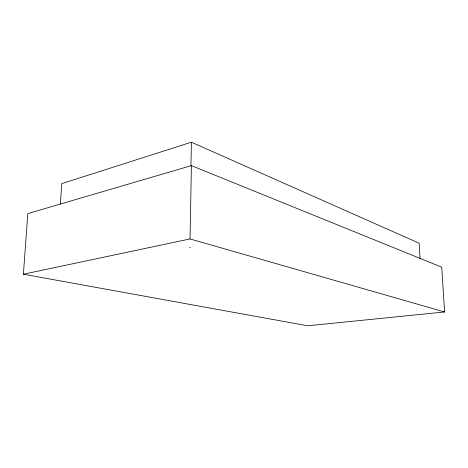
<?xml version="1.0" encoding="UTF-8"?>
<svg xmlns="http://www.w3.org/2000/svg" width="468" height="468" viewBox="0 0 468 468"><rect width="100%" height="100%" fill="white"/><g stroke="black" fill="none" stroke-linecap="round" stroke-linejoin="round"><path stroke-width="0.7" d="M190.95 165.964L191.394 142.208L61.694 183.655L60.43 203.937M444.6 311.963L190.043 238.937L191.4 165.614L27.811 213.601L23.4 274.207L307.675 325.792L444.6 311.963L441.728 267.181L191.4 165.614M23.4 274.207L190.043 238.937M189.517 247.478L190.242 247.326M191.394 142.208L419.135 243.208L420.03 258.845"/></g></svg>
